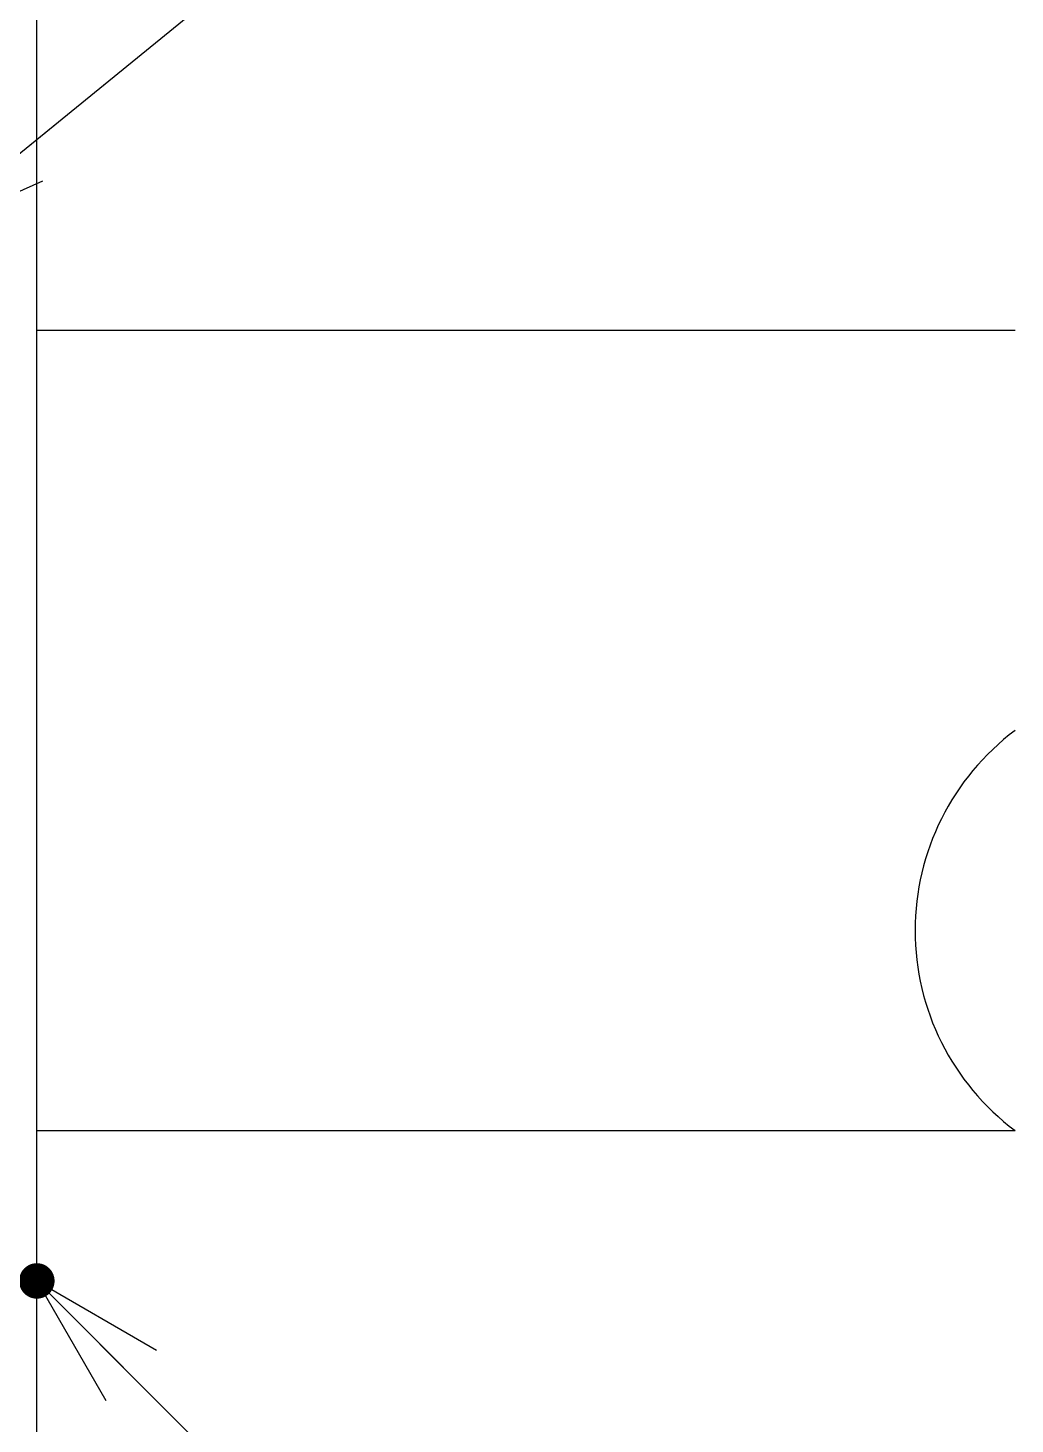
# Model space of a CAD drawing. Extents: x 443 to 1217, y -1921 to -677.
# Drawn here: x 537.71 to 552.5, y -1575.33 to -1554.41 of the extents above; entities that cross this region are included whole.
import ezdxf

# ---------------------------------------------------------------- set-up
doc = ezdxf.new("R2010")
doc.units = 0
doc.header["$MEASUREMENT"] = 0
doc.layers.get('0').update_dxf_attribs({"linetype": 'CONTINUOUS'})
doc.layers.add('3', color=8, linetype='CONTINUOUS')
doc.layers.add('5', color=7, linetype='CONTINUOUS')

msp = doc.modelspace()

# ---------------------------------------------------------------- linework, layer by layer
at = {"color": 7, "linetype": 'Continuous'}
for p, q in [((536.046, -1557.549), (560.181, -1537.888)), ((537.843, -1573.183), (559.919, -1595.258))]:
    msp.add_line(p, q, dxfattribs=at)
at = {"color": 0}
for p, q in [((536.046, -1557.549), (538.112, -1555.866)), ((536.046, -1557.549), (537.933, -1556.702)), ((537.843, -1573.183), (539.635, -1574.217)), ((537.843, -1573.183), (538.877, -1574.974)), ((537.843, -1573.183), (539.727, -1575.066))]:
    msp.add_line(p, q, dxfattribs=at)
at = {"color": 0, "const_width": 0.266}
msp.add_lwpolyline([(537.878, -1573.054, 1), (537.809, -1573.311, 1), (537.878, -1573.054)], format="xyb", dxfattribs=at)
at = {"layer": '3', "color": 3, "linetype": 'Continuous'}
msp.add_line((537.843, -1575.593), (537.843, -1554.281), dxfattribs=at)
at = {"layer": '5', "color": 3, "linetype": 'Continuous'}
for p, q in [((537.843, -1558.943), (552.495, -1558.943)), ((537.843, -1570.931), (552.495, -1570.931))]:
    msp.add_line(p, q, dxfattribs=at)
msp.add_arc((554.743, -1567.934), 3.746, 126.8699, 233.1301, dxfattribs=at)

doc.saveas('drawing.dxf')
